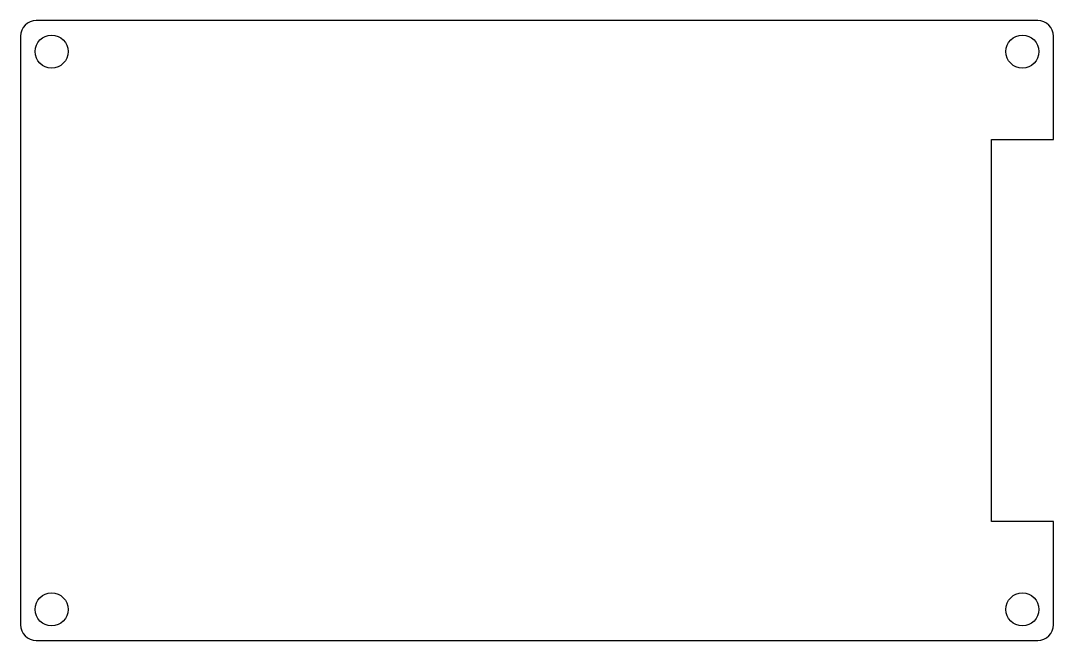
# Model space of a CAD drawing. Header units: millimetres. Extents: x 0 to 100, y 0 to 60.
import ezdxf

# ---------------------------------------------------------------- set-up
doc = ezdxf.new("R2010")
doc.units = ezdxf.units.MM

msp = doc.modelspace()

# ---------------------------------------------------------------- linework, layer by layer
msp.add_lwpolyline([(94, 48.5), (100, 48.5), (100, 58.5, 0.41421), (98.5, 60), (1.5, 60, 0.41421), (0, 58.5), (0, 1.5, 0.41421), (1.5, 0), (98.5, 0, 0.41421), (100, 1.5), (100, 11.5), (94, 11.5)], format="xyb", close=True)
for centre in [(3, 57), (97, 57), (3, 3), (97, 3)]:
    msp.add_circle(centre, 1.6)

doc.saveas('drawing.dxf')
